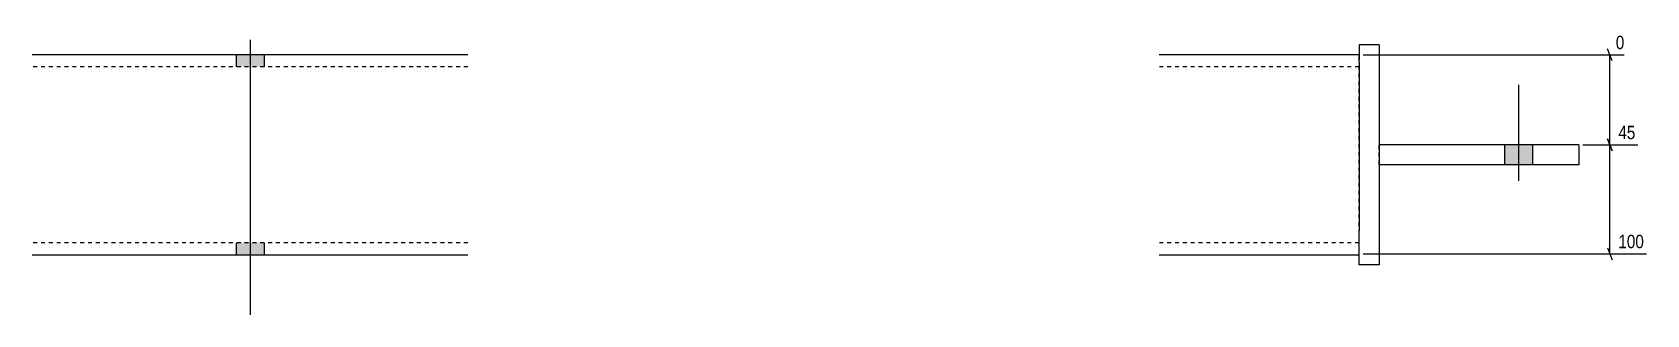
# Model space of a CAD drawing. Header units: millimetres. Extents: x 17 to 19241, y -8 to 1053.
# Drawn here: x 9625 to 10433, y -8 to 133 of the extents above; entities that cross this region are included whole.
import ezdxf

# ---------------------------------------------------------------- set-up
doc = ezdxf.new("R2010")
doc.units = ezdxf.units.MM
doc.linetypes.add('DXK_LINE_DOT2', pattern=[3.9198, 1.9599, -1.9599])
doc.layers.add('MÅLSÆTNING', color=7, linetype='Continuous')
doc.layers.add('STÅL', color=7, linetype='Continuous')
doc.styles.add('Arial Narrow', font='ARIALN.TTF', dxfattribs={"height": 0.2})

msp = doc.modelspace()

# ---------------------------------------------------------------- hatches: boundary and pattern name
at = {"layer": 'STÅL', "linetype": 'Continuous'}
for points in [[(9741.27, 122.3), (9727.27, 122.3), (9727.27, 116.3), (9741.27, 116.3)], [(9741.27, 122.3), (9727.27, 122.3), (9727.27, 116.3), (9741.27, 116.3)], [(10376.27, 77.3), (10362.27, 77.3), (10362.27, 67.3), (10376.27, 67.3)], [(10376.27, 77.3), (10362.27, 77.3), (10362.27, 67.3), (10376.27, 67.3)], [(9741.27, 28.3), (9727.27, 28.3), (9727.27, 22.3), (9741.27, 22.3)], [(9741.27, 28.3), (9727.27, 28.3), (9727.27, 22.3), (9741.27, 22.3)]]:
    msp.add_hatch(color=96, dxfattribs=at).paths.add_polyline_path(points)

# ---------------------------------------------------------------- linework, layer by layer
at = {"layer": 'MÅLSÆTNING', "color": 7, "linetype": 'Continuous'}
for p, q in [((10291.27, 122.3), (10422, 122.3)), ((10415.93, 119.3), (10413.53, 125.3)), ((10414.73, 77.3), (10414.73, 122.3)), ((10401.27, 77.3), (10428.81, 77.3)), ((10401.27, 77.3), (10428.81, 77.3)), ((10413.53, 80.3), (10415.93, 74.3)), ((10415.93, 74.3), (10413.53, 80.3)), ((10414.73, 22.76), (10414.73, 77.3)), ((10413.53, 25.76), (10415.93, 19.76)), ((10291.27, 22.76), (10433.08, 22.76))]:
    msp.add_line(p, q, dxfattribs=at)
at = {"layer": 'STÅL', "color": 96, "linetype": 'Continuous'}
for p, q in [((9734.27, 129.8), (9734.27, -7.7)), ((9734.27, 129.8), (9734.27, -7.7)), ((9727.27, 122.3), (9727.27, 116.3)), ((9727.27, 122.3), (9727.27, 116.3)), ((9741.27, 122.3), (9741.27, 116.3)), ((9741.27, 122.3), (9741.27, 116.3)), ((10369.27, 59.3), (10369.27, 107.3)), ((10369.27, 59.3), (10369.27, 107.3)), ((10362.27, 67.3), (10362.27, 77.3)), ((10362.27, 67.3), (10362.27, 77.3)), ((10376.27, 67.3), (10376.27, 77.3)), ((10376.27, 67.3), (10376.27, 77.3)), ((9727.27, 28.3), (9727.27, 22.3)), ((9727.27, 28.3), (9727.27, 22.3)), ((9741.27, 28.3), (9741.27, 22.3)), ((9741.27, 28.3), (9741.27, 22.3))]:
    msp.add_line(p, q, dxfattribs=at)
at = {"layer": 'STÅL', "color": 2, "linetype": 'Continuous'}
for p, q in [((9843.27, 122.3), (9625.27, 122.3)), ((10289.27, 122.3), (10189.27, 122.3)), ((10289.27, 127.3), (10289.27, 119.78)), ((10299.27, 127.3), (10289.27, 127.3)), ((10299.27, 127.3), (10299.27, 77.3)), ((10289.27, 118.79), (10289.27, 119.78)), ((10289.27, 118.79), (10289.27, 110.3)), ((10289.27, 110.3), (10289.27, 34.3)), ((10399.27, 77.3), (10299.27, 77.3)), ((10299.27, 77.3), (10299.27, 67.3)), ((10399.27, 77.3), (10399.27, 67.3)), ((10399.27, 67.3), (10299.27, 67.3)), ((10299.27, 67.3), (10299.27, 17.3)), ((10289.27, 24.82), (10289.27, 34.3)), ((10289.27, 17.3), (10289.27, 24.82)), ((9625.27, 22.3), (9843.27, 22.3)), ((10189.27, 22.3), (10289.27, 22.3)), ((10299.27, 17.3), (10289.27, 17.3))]:
    msp.add_line(p, q, dxfattribs=at)
at = {"layer": 'STÅL', "color": 7, "linetype": 'DXK_LINE_DOT2'}
for p, q in [((10289.27, 119.78), (10289.27, 122.3)), ((9843.27, 116.3), (9625.27, 116.3)), ((10289.27, 116.3), (10189.27, 116.3)), ((10289.27, 24.82), (10289.27, 119.78)), ((10299.27, 67.3), (10299.27, 77.3)), ((9843.27, 28.3), (9625.27, 28.3)), ((10289.27, 28.3), (10189.27, 28.3)), ((10289.27, 23.21), (10289.27, 24.82)), ((10289.27, 22.3), (10289.27, 23.21))]:
    msp.add_line(p, q, dxfattribs=at)

# ---------------------------------------------------------------- next in the draw order: wipeouts: each hides what was drawn before it
at = {"color": 0, "linetype": 'Continuous'}
for points in [[(10423.4, 123.7), (10423.4, 133.5), (10416.33, 133.5), (10416.33, 123.7)], [(10428.94, 78.7), (10428.94, 88.5), (10417.6, 88.5), (10417.6, 78.7)], [(10433.2, 24.16), (10433.2, 33.96), (10417.6, 33.96), (10417.6, 24.16)]]:
    msp.add_wipeout(points, dxfattribs=at).dxf.layer = 'MÅLSÆTNING'

# ---------------------------------------------------------------- next in the draw order: texts
at = {"layer": 'MÅLSÆTNING', "color": 3, "linetype": 'Continuous', "style": 'Arial Narrow'}
for s, height, p in [('0', 6.68, (10417.73, 125.1)), ('45', 6.681, (10419, 80.1)), ('100', 6.681, (10419, 25.56))]:
    msp.add_text(s, height=height, dxfattribs=at).set_placement(p)

doc.saveas('drawing.dxf')
